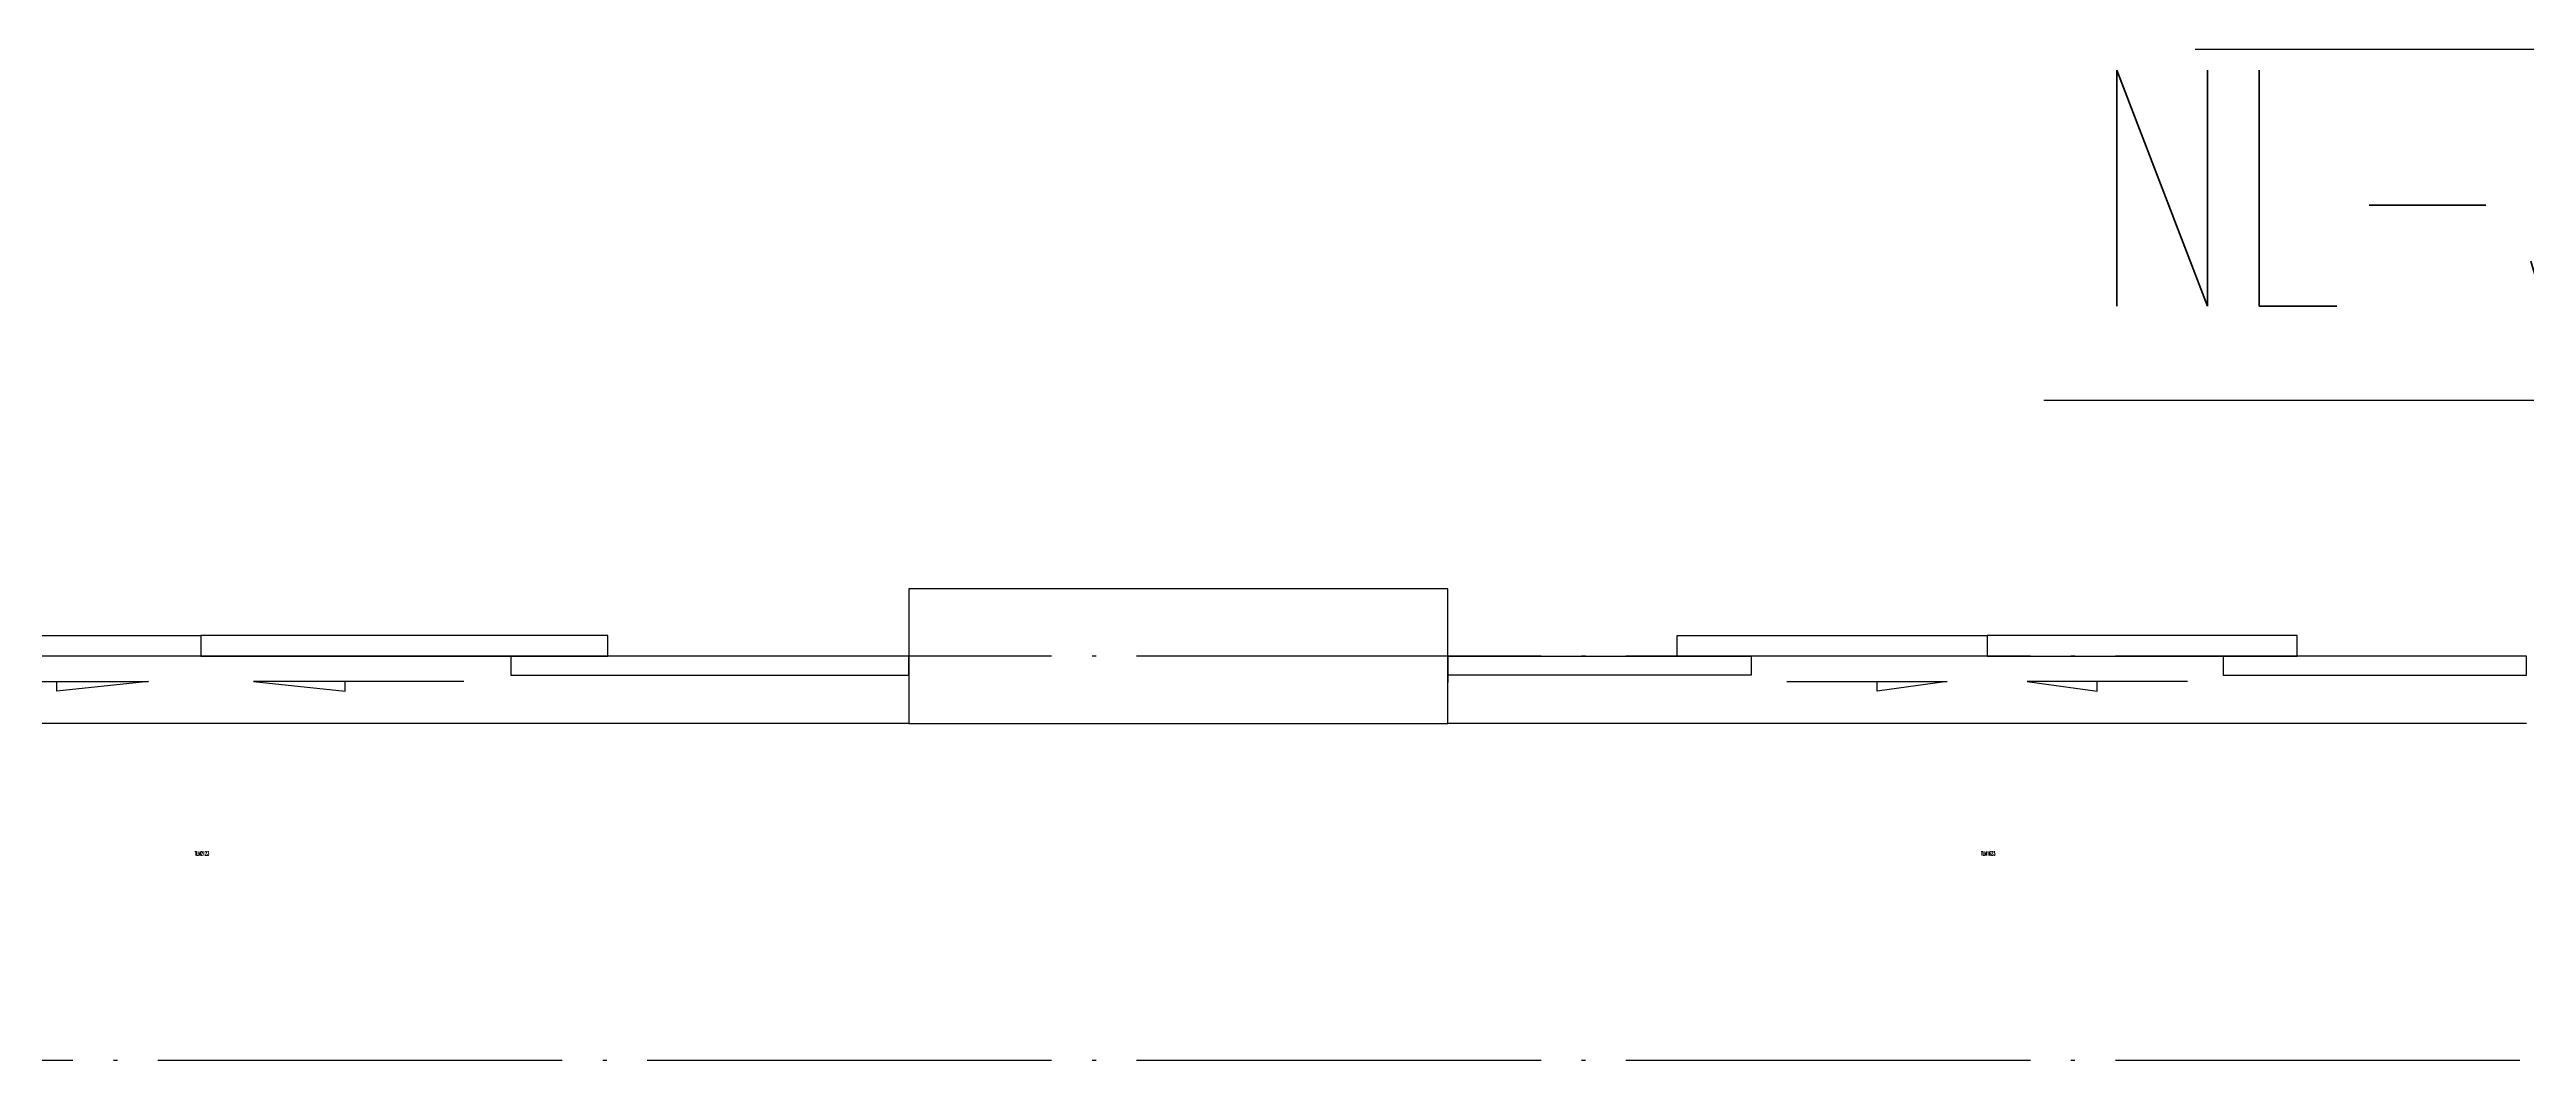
# Model space of a CAD drawing. Extents: x 27938 to 1507990, y 110129 to 923079.
# Drawn here: x 832692 to 836366, y 673857 to 675358 of the extents above; entities that cross this region are included whole.
import ezdxf

# ---------------------------------------------------------------- set-up
doc = ezdxf.new("R2010")
doc.units = 0
doc.header["$LTSCALE"] = 1000
doc.header["$MEASUREMENT"] = 0
doc.linetypes.add('DOTE', pattern=[2.42, 2, -0.2, 0.02, -0.2])
for name, color, linetype in [('DIM_凝结', 150, 'Continuous'), ('DIM_废水', 31, 'Continuous'), ('DOTE', 1, 'Continuous'), ('WALL', 9, 'Continuous'), ('WINDOW', 4, 'Continuous'), ('WINDOW_TEXT', 7, 'Continuous')]:
    doc.layers.add(name, color=color, linetype=linetype)
doc.styles.add('_TCH_WINDOW', font='SIMPLEX.shx', dxfattribs={"width": 0.7, "height": 3.5, "bigfont": 'GBCBIG.shx'})
doc.styles.add('_TWT_SERIAL', font='SIMPLEX', dxfattribs={"width": 0.8, "height": 3.5, "bigfont": 'HZTXT'})

# ---------------------------------------------------------------- blocks, each defined once
blk = doc.blocks.new('$DorLib2D$00000138')
at = {"color": 0, "linetype": 'Continuous'}
for p, q in [((-0.2875, 0), (-0.2875, 0.1538)), ((-0.2875, 0.1538), (0, 0.1538)), ((0, 0.1538), (0, 0)), ((0.2875, 0.1538), (0, 0.1538)), ((0.2875, 0), (0.2875, 0.1538)), ((-0.5, -0.1399), (-0.5, 0)), ((-0.5, 0), (-0.2188, 0)), ((0, 0), (-0.2875, 0)), ((-0.2188, 0), (-0.2188, -0.1399)), ((0, 0), (0.2875, 0)), ((0.2188, 0), (0.2188, -0.1399)), ((0.5, 0), (0.2188, 0)), ((0.5, 0), (0.5, -0.1946)), ((0.5, -0.1399), (0.5, 0)), ((-0.2188, -0.1399), (-0.5, -0.1399)), ((0.2188, -0.1399), (0.5, -0.1399)), ((-0.1857, -0.186), (-0.037, -0.186)), ((-0.037, -0.186), (-0.1019, -0.2583)), ((-0.1019, -0.2583), (-0.1019, -0.186)), ((0.1857, -0.186), (0.037, -0.186)), ((0.037, -0.186), (0.1019, -0.2583)), ((0.1019, -0.2583), (0.1019, -0.186))]:
    blk.add_line(p, q, dxfattribs=at)

msp = doc.modelspace()

# ---------------------------------------------------------------- linework, layer by layer
at = {"layer": 'DIM_凝结'}
msp.add_line((836676.6, 674837.1), (835650.4, 674837.1), dxfattribs=at)
at = {"layer": 'DIM_废水'}
msp.add_line((836691.6, 675358), (835874.9, 675358), dxfattribs=at)
at = {"layer": 'DOTE', "color": 169, "linetype": 'DOTE', "ltscale": 0.3}
for p, q in [((879916.6, 674457.2), (825916.6, 674457.2)), ((879916.6, 673857.2), (825916.6, 673857.2))]:
    msp.add_line(p, q, dxfattribs=at)
at = {"layer": 'WALL', "color": 8}
for p, q in [((834766.5, 674557.2), (833966.6, 674557.2)), ((833966.6, 674557.2), (833966.6, 674357.2)), ((834766.5, 674557.2), (833966.6, 674557.2)), ((833966.6, 674557.2), (833966.6, 674357.2)), ((834766.5, 674357.2), (834766.5, 674557.2)), ((834766.5, 674357.2), (834766.5, 674557.2)), ((833966.6, 674357.2), (834766.5, 674357.2)), ((833966.6, 674357.2), (834766.5, 674357.2))]:
    msp.add_line(p, q, dxfattribs=at)
at = {"layer": 'WINDOW', "color": 8}
for p, q in [((833966.6, 674357.2), (831866.6, 674357.2)), ((833966.6, 674357.2), (831866.6, 674357.2)), ((836366.5, 674357.2), (834766.5, 674357.2)), ((836366.5, 674357.2), (834766.5, 674357.2))]:
    msp.add_line(p, q, dxfattribs=at)

# ---------------------------------------------------------------- block references
ref = msp.add_blockref('$DorLib2D$00000138', (832916.6, 674457.2), dxfattribs=dict(at, xscale=2100, yscale=-200, zscale=2100, rotation=179.9999999989443))
ref.add_attrib('A', 'TLM2123', (832907.5, 674161.7), dxfattribs={"layer": 'WINDOW_TEXT', "color": 8, "ltscale": 0.5, "height": 5.95, "rotation": 360, "style": '_TCH_WINDOW', "width": 0.494118})
ref = msp.add_blockref('$DorLib2D$00000138', (832916.6, 674457.2), dxfattribs=dict(at, xscale=2100, yscale=-200, zscale=2100, rotation=179.9999999989443))
ref.add_attrib('A', 'TLM2123', (832907.5, 674161.7), dxfattribs={"layer": 'WINDOW_TEXT', "color": 8, "ltscale": 0.5, "height": 5.95, "rotation": 360, "style": '_TCH_WINDOW', "width": 0.494118})
ref = msp.add_blockref('$DorLib2D$00000138', (835566.5, 674457.2), dxfattribs=dict(at, xscale=1600, yscale=-200, zscale=1600, rotation=179.9999999989443))
ref.add_attrib('A', 'TLM1623', (835557.5, 674161.7), dxfattribs={"layer": 'WINDOW_TEXT', "color": 8, "ltscale": 0.5, "height": 5.95, "rotation": 360, "style": '_TCH_WINDOW', "width": 0.494118})
ref = msp.add_blockref('$DorLib2D$00000138', (835566.5, 674457.2), dxfattribs=dict(at, xscale=1600, yscale=-200, zscale=1600, rotation=179.9999999989443))
ref.add_attrib('A', 'TLM1623', (835557.5, 674161.7), dxfattribs={"layer": 'WINDOW_TEXT', "color": 8, "ltscale": 0.5, "height": 5.95, "rotation": 360, "style": '_TCH_WINDOW', "width": 0.494118})

# ---------------------------------------------------------------- texts
at = {"layer": 'DIM_凝结', "color": 7, "style": '_TWT_SERIAL', "width": 0.64}
msp.add_text('NL-3', height=350, dxfattribs=at).set_placement((835720.4, 674977.1))

doc.saveas('drawing.dxf')
